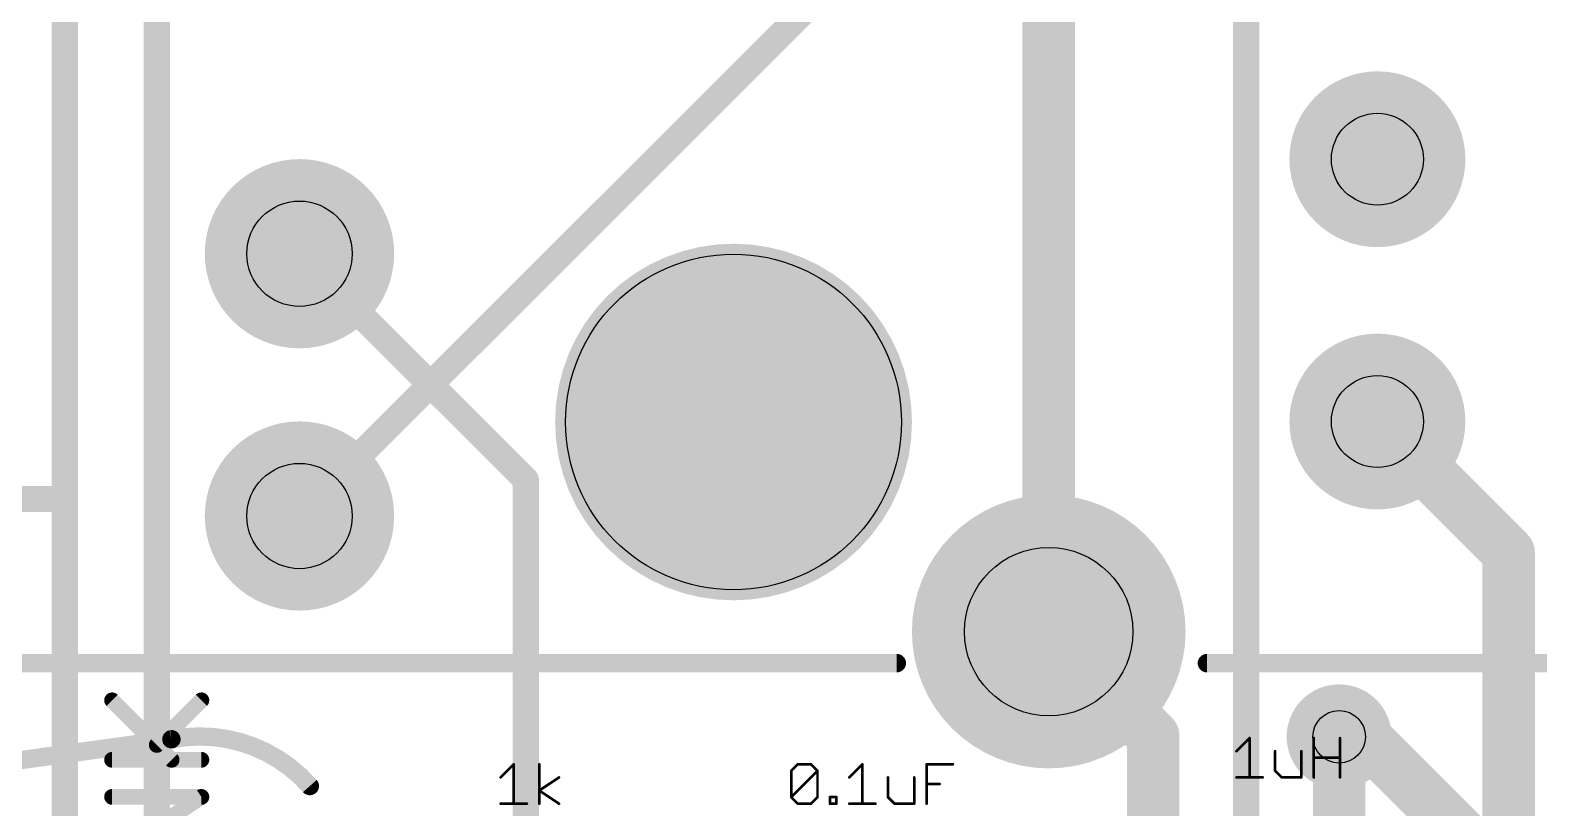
# Model space of a CAD drawing. Extents: x -27 to 80, y -11 to 53.
# Drawn here: x -0.34 to 14.26, y 28.65 to 36.18 of the extents above; entities that cross this region are included whole.
import ezdxf

# ---------------------------------------------------------------- set-up
doc = ezdxf.new("R2010")
doc.units = 0
for name, color, linetype in [('1', 12, 'CONTINUOUS'), ('16', 132, 'CONTINUOUS'), ('17', 110, 'CONTINUOUS'), ('18', 110, 'CONTINUOUS'), ('20', 53, 'CONTINUOUS'), ('21', 53, 'CONTINUOUS'), ('27', 253, 'CONTINUOUS'), ('29', 253, 'CONTINUOUS'), ('30', 253, 'CONTINUOUS'), ('44', 253, 'CONTINUOUS'), ('51', 53, 'CONTINUOUS')]:
    doc.layers.add(name, color=color, linetype=linetype)

# ---------------------------------------------------------------- blocks, each defined once
blk = doc.blocks.new('ROUNDP')
at = {"const_width": 0.5}
blk.add_lwpolyline([(0, -0.25, 1), (0, 0.25, 1), (0, -0.25)], format="xyb", dxfattribs=at)
blk = doc.blocks.new('ROUNDV')
at = {"const_width": 0.5}
blk.add_lwpolyline([(0, -0.25, 1), (0, 0.25, 1), (0, -0.25)], format="xyb", dxfattribs=at)

msp = doc.modelspace()

# ---------------------------------------------------------------- linework, layer by layer
at = {"layer": '1'}
for points, const_width in [([(9.52, 30.355), (9.52, 45.845)], 0.508), ([(0.889, 26.416), (0.889, 37.719)], 0.254), ([(4.46, 31.825), (2.27, 34.015)], 0.254), ([(13.97, 31.12), (12.7, 32.39)], 0.508), ([(4.46, 27.94), (4.46, 31.825)], 0.254), ([(13.97, 10.16), (13.97, 31.12)], 0.508), ([(9.52, 30.355), (10.53, 29.345)], 0.508), ([(10.53, 29.345), (10.53, 27.94)], 0.508), ([(12.33, 27.94), (12.33, 29.337)], 0.508)]:
    msp.add_lwpolyline(points, dxfattribs=dict(at, const_width=const_width))
for points, const_width in [([(2.3149, 34.0599, 1), (2.2251, 33.9701)], 0.127), ([(12.7898, 32.4798, 1), (12.6102, 32.3002)], 0.254), ([(4.5235, 31.825, 1), (4.3965, 31.825)], 0.127), ([(4.4151, 31.7801, 1), (4.5049, 31.8699)], 0.127), ([(14.097, 31.12, 1), (13.843, 31.12)], 0.254), ([(13.8802, 31.0302, 1), (14.0598, 31.2098)], 0.254), ([(9.6098, 30.4448, 1), (9.4302, 30.2652)], 0.254), ([(9.393, 30.355, 1), (9.647, 30.355)], 0.254), ([(10.657, 29.345, 1), (10.403, 29.345)], 0.254), ([(10.4402, 29.2552, 1), (10.6198, 29.4348)], 0.254), ([(12.457, 29.337, 1), (12.203, 29.337)], 0.254)]:
    msp.add_lwpolyline(points, format="xyb", dxfattribs=dict(at, const_width=const_width))
at = {"layer": '16'}
for points, const_width in [([(11.43, 27.94), (11.43, 38.74)], 0.254), ([(2.27, 31.48), (8.89, 38.1)], 0.254), ([(2.27, 31.475), (2.27, 31.48)], 0.254), ([(12.33, 29.337), (12.573, 29.337)], 0.508), ([(12.573, 29.337), (13.97, 27.94)], 0.508)]:
    msp.add_lwpolyline(points, dxfattribs=dict(at, const_width=const_width))
for points, const_width in [([(2.3335, 31.48, 1), (2.2065, 31.48)], 0.127), ([(2.2251, 31.5249, 1), (2.3149, 31.4351)], 0.127), ([(2.2065, 31.475, 1), (2.3335, 31.475)], 0.127), ([(12.33, 29.464, 1), (12.33, 29.21)], 0.254), ([(12.6628, 29.4268, 1), (12.4832, 29.2472)], 0.254), ([(12.573, 29.21, 1), (12.573, 29.464)], 0.254)]:
    msp.add_lwpolyline(points, format="xyb", dxfattribs=dict(at, const_width=const_width))
at = {"layer": '20', "const_width": 0.2032}
msp.add_lwpolyline([(0, 2.54), (0, 50.8)], dxfattribs=at)
at = {"layer": '20'}
msp.add_circle((6.47, 32.385), 1.625, dxfattribs=at)
at = {"layer": '21'}
for points, const_width in [([(8.05, 30.05), (-4.45, 30.05)], 0.1778), ([(17.15, 30.05), (11.05, 30.05)], 0.1778), ([(1.0327, 29.1139), (0.4565, 29.6901)], 0.1524), ([(0.8886, 29.258), (1.3208, 29.6901)], 0.1524), ([(0.4565, 29.1139), (1.3208, 29.1139)], 0.1524), ([(0.4565, 28.1784), (1.3208, 28.7546)], 0.1524), ([(1.3208, 28.7546), (0.4565, 28.7546)], 0.1524)]:
    msp.add_lwpolyline(points, dxfattribs=dict(at, const_width=const_width))
for points, const_width in [([(8.05, 30.0055, 1), (8.05, 30.0945)], 0.0889), ([(11.05, 30.0945, 1), (11.05, 30.0055)], 0.0889), ([(0.4834, 29.7171, 1), (0.4295, 29.6632)], 0.0762), ([(1.3477, 29.6632, 1), (1.2939, 29.7171)], 0.0762), ([(0.8617, 29.2849, 1), (0.9156, 29.231)], 0.0762), ([(0.4565, 29.152, 1), (0.4565, 29.0758)], 0.0762), ([(1.0057, 29.087, 1), (1.0596, 29.1409)], 0.0762), ([(1.3208, 29.0758, 1), (1.3208, 29.152)], 0.0762), ([(0.4565, 28.7927, 1), (0.4565, 28.7165)], 0.0762), ([(1.3419, 28.7229, 1), (1.2997, 28.7863)], 0.0762), ([(1.3208, 28.7165, 1), (1.3208, 28.7927)], 0.0762)]:
    msp.add_lwpolyline(points, format="xyb", dxfattribs=dict(at, const_width=const_width))
at = {"layer": '27', "const_width": 0.0254}
for points in [[(11.3361, 29.1975), (11.4632, 29.3246)], [(11.4632, 29.3246), (11.4632, 28.9433)], [(11.7103, 29.1975), (11.7103, 29.0069)], [(11.9645, 28.9433), (11.9645, 29.1975)], [(12.0845, 28.9433), (12.0845, 29.3246)], [(12.3387, 29.3246), (12.3387, 28.9433)], [(4.2162, 28.9435), (4.3433, 29.0706)], [(4.3433, 29.0706), (4.3433, 28.6893)], [(4.5904, 28.6893), (4.5904, 29.0706)], [(7.0283, 29.0071), (7.0918, 29.0706)], [(7.0918, 29.0706), (7.2189, 29.0706)], [(7.2189, 29.0706), (7.2825, 29.0071)], [(7.5896, 28.9435), (7.7167, 29.0706)], [(7.7167, 29.0706), (7.7167, 28.6893)], [(8.338, 28.6893), (8.338, 29.0706)], [(8.338, 29.0706), (8.5922, 29.0706)], [(12.0845, 29.134), (12.3387, 29.134)], [(4.5904, 28.8164), (4.781, 28.9435)], [(7.0283, 28.7529), (7.0283, 29.0071)], [(7.0283, 28.7529), (7.2825, 29.0071)], [(7.2825, 29.0071), (7.2825, 28.7529)], [(7.9638, 28.9435), (7.9638, 28.7529)], [(8.218, 28.6893), (8.218, 28.9435)], [(11.3361, 28.9433), (11.5903, 28.9433)], [(11.7103, 29.0069), (11.7738, 28.9433)], [(11.7738, 28.9433), (11.9645, 28.9433)], [(4.781, 28.6893), (4.5904, 28.8164)], [(7.0918, 28.6893), (7.0283, 28.7529)], [(7.2825, 28.7529), (7.2189, 28.6893)], [(7.4025, 28.6893), (7.4025, 28.7529)], [(7.4025, 28.7529), (7.466, 28.7529)], [(7.466, 28.7529), (7.466, 28.6893)], [(7.9638, 28.7529), (8.0273, 28.6893)], [(8.338, 28.88), (8.4651, 28.88)], [(4.2162, 28.6893), (4.4704, 28.6893)], [(7.2189, 28.6893), (7.0918, 28.6893)], [(7.466, 28.6893), (7.4025, 28.6893)], [(7.5896, 28.6893), (7.8438, 28.6893)], [(8.0273, 28.6893), (8.218, 28.6893)]]:
    msp.add_lwpolyline(points, dxfattribs=at)
at = {"layer": '27', "const_width": 0.0127}
for points in [[(11.3316, 29.202, 1), (11.3406, 29.193)], [(11.4695, 29.3246, 1), (11.4568, 29.3246)], [(11.4677, 29.3201, 1), (11.4587, 29.3291)], [(11.7166, 29.1975, 1), (11.7039, 29.1975)], [(11.9709, 29.1975, 1), (11.9582, 29.1975)], [(12.0908, 29.3246, 1), (12.0781, 29.3246)], [(12.3451, 29.3246, 1), (12.3324, 29.3246)], [(4.3496, 29.0706, 1), (4.3369, 29.0706)], [(4.3477, 29.0661, 1), (4.3388, 29.0751)], [(4.5967, 29.0706, 1), (4.584, 29.0706)], [(7.0918, 29.077, 1), (7.0918, 29.0643)], [(7.0963, 29.0661, 1), (7.0873, 29.0751)], [(7.2234, 29.0751, 1), (7.2144, 29.0661)], [(7.2189, 29.0643, 1), (7.2189, 29.077)], [(7.723, 29.0706, 1), (7.7103, 29.0706)], [(7.7212, 29.0661, 1), (7.7122, 29.0751)], [(8.3443, 29.0706, 1), (8.3316, 29.0706)], [(8.338, 29.077, 1), (8.338, 29.0643)], [(8.5922, 29.0643, 1), (8.5922, 29.077)], [(12.0845, 29.1403, 1), (12.0845, 29.1276)], [(12.3387, 29.1276, 1), (12.3387, 29.1403)], [(4.2117, 28.948, 1), (4.2206, 28.939)], [(4.7845, 28.9382, 1), (4.7775, 28.9488)], [(7.0346, 29.0071, 1), (7.0219, 29.0071)], [(7.0238, 29.0116, 1), (7.0328, 29.0026)], [(7.2888, 29.0071, 1), (7.2761, 29.0071)], [(7.287, 29.0026, 1), (7.278, 29.0116)], [(7.278, 29.0026, 1), (7.287, 29.0116)], [(7.5851, 28.948, 1), (7.5941, 28.939)], [(7.9701, 28.9435, 1), (7.9574, 28.9435)], [(8.2243, 28.9435, 1), (8.2116, 28.9435)], [(11.3361, 28.9497, 1), (11.3361, 28.9369)], [(11.4568, 28.9433, 1), (11.4695, 28.9433)], [(11.5903, 28.9369, 1), (11.5903, 28.9497)], [(11.7148, 29.0113, 1), (11.7058, 29.0024)], [(11.7039, 29.0069, 1), (11.7166, 29.0069)], [(11.7738, 28.9497, 1), (11.7738, 28.9369)], [(11.7693, 28.9388, 1), (11.7783, 28.9478)], [(11.9582, 28.9433, 1), (11.9709, 28.9433)], [(11.9645, 28.9369, 1), (11.9645, 28.9497)], [(12.0781, 28.9433, 1), (12.0908, 28.9433)], [(12.3324, 28.9433, 1), (12.3451, 28.9433)], [(4.5939, 28.8217, 1), (4.5868, 28.8111)], [(4.5868, 28.8217, 1), (4.5939, 28.8111)], [(7.0219, 28.7529, 1), (7.0346, 28.7529)], [(7.0328, 28.7573, 1), (7.0238, 28.7484)], [(7.0238, 28.7573, 1), (7.0328, 28.7484)], [(7.2761, 28.7529, 1), (7.2888, 28.7529)], [(7.287, 28.7484, 1), (7.278, 28.7573)], [(7.4088, 28.7529, 1), (7.3961, 28.7529)], [(7.4025, 28.7592, 1), (7.4025, 28.7465)], [(7.4724, 28.7529, 1), (7.4597, 28.7529)], [(7.466, 28.7465, 1), (7.466, 28.7592)], [(7.9574, 28.7529, 1), (7.9701, 28.7529)], [(7.9683, 28.7573, 1), (7.9593, 28.7484)], [(8.338, 28.8863, 1), (8.338, 28.8736)], [(8.4651, 28.8736, 1), (8.4651, 28.8863)], [(4.2162, 28.6957, 1), (4.2162, 28.683)], [(4.3369, 28.6893, 1), (4.3496, 28.6893)], [(4.4704, 28.683, 1), (4.4704, 28.6957)], [(4.584, 28.6893, 1), (4.5967, 28.6893)], [(4.7775, 28.684, 1), (4.7845, 28.6946)], [(7.0918, 28.6957, 1), (7.0918, 28.683)], [(7.0873, 28.6848, 1), (7.0963, 28.6938)], [(7.2144, 28.6938, 1), (7.2234, 28.6848)], [(7.2189, 28.683, 1), (7.2189, 28.6957)], [(7.3961, 28.6893, 1), (7.4088, 28.6893)], [(7.4025, 28.6957, 1), (7.4025, 28.683)], [(7.4597, 28.6893, 1), (7.4724, 28.6893)], [(7.466, 28.683, 1), (7.466, 28.6957)], [(7.5896, 28.6957, 1), (7.5896, 28.683)], [(7.7103, 28.6893, 1), (7.723, 28.6893)], [(7.8438, 28.683, 1), (7.8438, 28.6957)], [(8.0273, 28.6957, 1), (8.0273, 28.683)], [(8.0228, 28.6848, 1), (8.0318, 28.6938)], [(8.2116, 28.6893, 1), (8.2243, 28.6893)], [(8.218, 28.683, 1), (8.218, 28.6957)], [(8.3316, 28.6893, 1), (8.3443, 28.6893)]]:
    msp.add_lwpolyline(points, format="xyb", dxfattribs=at)
at = {"layer": '29', "const_width": 1.7266}
msp.add_lwpolyline([(6.47, 31.5217, 1), (6.47, 33.2483, 1), (6.47, 31.5217)], format="xyb", dxfattribs=at)
at = {"layer": '30', "const_width": 1.7266}
msp.add_lwpolyline([(6.47, 31.5217, 1), (6.47, 33.2483, 1), (6.47, 31.5217)], format="xyb", dxfattribs=at)
at = {"layer": '44'}
for centre, radius in [((12.7, 34.93), 0.445), ((2.27, 34.015), 0.51), ((12.7, 32.39), 0.445), ((2.27, 31.475), 0.51), ((9.52, 30.355), 0.815), ((12.33, 29.337), 0.254)]:
    msp.add_circle(centre, radius, dxfattribs=at)
at = {"layer": '51'}
for points, const_width in [([(0, 43.84), (0, 31.64)], 0.254), ([(-15.5, 31.64), (0, 31.64)], 0.254), ([(0, 31.64), (0, 2.54)], 0.254), ([(1.0308, 29.3132), (-2.96, 28.76)], 0.1778)]:
    msp.add_lwpolyline(points, dxfattribs=dict(at, const_width=const_width))
for points, const_width in [([(0.0635, 31.64, 1), (-0.0635, 31.64)], 0.127), ([(-0.0635, 31.64, 1), (0.0635, 31.64)], 0.127), ([(0, 31.5765, 1), (0, 31.7035)], 0.127), ([(2.37, 28.86, 0.2668), (1.0308, 29.3132)], 0.1778), ([(1.0222, 29.3568, 1), (1.0394, 29.2696)], 0.0889), ([(1.0369, 29.2692, 1), (1.0247, 29.3572)], 0.0889), ([(2.3367, 28.8306, 1), (2.4033, 28.8894)], 0.0889)]:
    msp.add_lwpolyline(points, format="xyb", dxfattribs=dict(at, const_width=const_width))

# ---------------------------------------------------------------- block references
at = {"layer": '17', "rotation": 90}
for p, xscale, yscale in [((12.7, 34.93), 1.4996, 1.4996), ((12.7, 34.93), 1.4996, 1.4996), ((2.27, 34.015), 1.6296, 1.6296), ((2.27, 34.015), 1.6296, 1.6296), ((12.7, 32.39), 1.4996, 1.4996), ((12.7, 32.39), 1.4996, 1.4996), ((2.27, 31.475), 1.6296, 1.6296), ((2.27, 31.475), 1.6296, 1.6296), ((9.52, 30.355), 2.445, 2.445), ((9.52, 30.355), 2.445, 2.445)]:
    msp.add_blockref('ROUNDP', p, dxfattribs=dict(at, xscale=xscale, yscale=yscale))
at = {"layer": '18', "xscale": 1.016, "yscale": 1.016}
msp.add_blockref('ROUNDV', (12.33, 29.337), dxfattribs=at)
msp.add_blockref('ROUNDV', (12.33, 29.337), dxfattribs=at)
at = {"layer": '29', "rotation": 90}
for p, xscale, yscale in [((12.7, 34.93), 1.7028, 1.7028), ((2.27, 34.015), 1.8328, 1.8328), ((12.7, 32.39), 1.7028, 1.7028), ((2.27, 31.475), 1.8328, 1.8328), ((9.52, 30.355), 2.6482, 2.6482)]:
    msp.add_blockref('ROUNDP', p, dxfattribs=dict(at, xscale=xscale, yscale=yscale))
at = {"layer": '30', "rotation": 90}
for p, xscale, yscale in [((12.7, 34.93), 1.7028, 1.7028), ((2.27, 34.015), 1.8328, 1.8328), ((12.7, 32.39), 1.7028, 1.7028), ((2.27, 31.475), 1.8328, 1.8328), ((9.52, 30.355), 2.6482, 2.6482)]:
    msp.add_blockref('ROUNDP', p, dxfattribs=dict(at, xscale=xscale, yscale=yscale))

doc.saveas('drawing.dxf')
